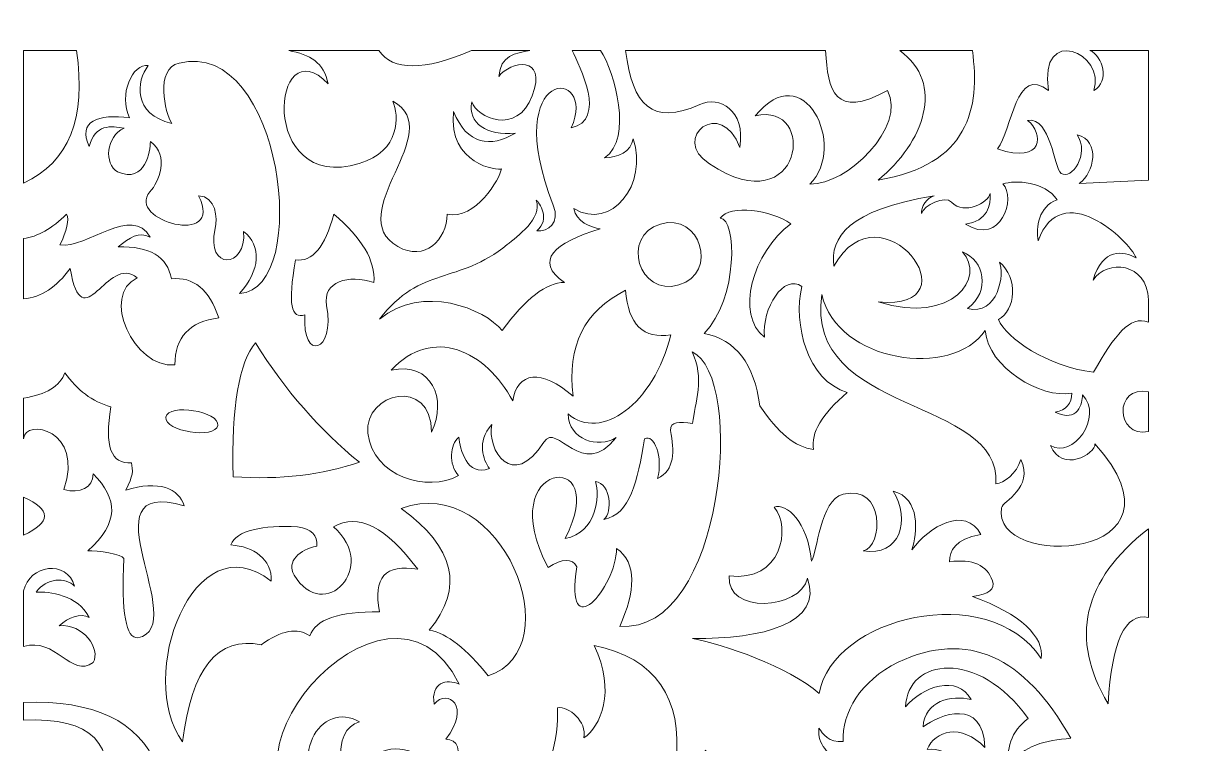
# Model space of a CAD drawing. Header units: centimetres. Extents: x -29.4 to 30.6, y -40.2 to 38.1.
# Drawn here: x 2.72 to 30.59, y 21.05 to 38.1 of the extents above; entities that cross this region are included whole.
import ezdxf

# ---------------------------------------------------------------- set-up
doc = ezdxf.new("R2010")
doc.units = ezdxf.units.CM
doc.header["$MEASUREMENT"] = 0
doc.layers.add('layer 1', color=7, linetype='Continuous')

msp = doc.modelspace()

# ---------------------------------------------------------------- linework, layer by layer
at = {"layer": 'layer 1', "color": 177, "lineweight": 20}
for points, knots in [([(8.99533, 37.45879), (9.49445, 37.36402), (9.83792, 37.18082), (9.92877, 36.67016), (9.92877, 36.67016), (8.60187, 38.08365), (8.24443, 34.06042), (10.66784, 34.78325), (10.66784, 34.78325), (11.64797, 35.07558), (11.61291, 35.9324), (11.46316, 36.2573), (11.46316, 36.2573), (12.78121, 35.54552), (10.2435, 33.59145), (11.57929, 32.81788), (11.57929, 32.81788), (12.21472, 32.44989), (12.73998, 32.97316), (12.75008, 33.58393), (12.75008, 33.58393), (13.41624, 33.42996), (14.00557, 34.42457), (14.03585, 34.66115), (14.03585, 34.66115), (13.97602, 34.60719), (12.75548, 34.75173), (12.90148, 36.01701), (12.90148, 36.01701), (13.21271, 35.22608), (13.77541, 35.14976), (14.36584, 35.50635), (14.36584, 35.50635), (13.68716, 35.41769), (13.22808, 35.7542), (13.33454, 36.2413), (13.33454, 36.2413), (13.45126, 35.87854), (14.39859, 35.42719), (14.76367, 36.391), (14.76367, 36.391), (15.13529, 37.37206), (14.23055, 37.2012), (13.97664, 36.84885), (13.97664, 36.84885), (14.00585, 37.34195), (14.37053, 37.40038), (14.70859, 37.45879), (14.70859, 37.45879), (13.82803, 37.45879), (13.53005, 37.45879), (13.32568, 37.45879), (13.32568, 37.45879), (12.20038, 36.97593), (11.46868, 36.97592), (11.13059, 37.45879), (11.13059, 37.45879), (10.46449, 37.45879), (9.8229, 37.45879), (8.99533, 37.45879)], [0, 0, 0, 0, 0.0625, 0.0625, 0.0625, 0.0625, 0.125, 0.125, 0.125, 0.125, 0.1875, 0.1875, 0.1875, 0.1875, 0.25, 0.25, 0.25, 0.25, 0.3125, 0.3125, 0.3125, 0.3125, 0.375, 0.375, 0.375, 0.375, 0.4375, 0.4375, 0.4375, 0.4375, 0.5, 0.5, 0.5, 0.5, 0.5625, 0.5625, 0.5625, 0.5625, 0.625, 0.625, 0.625, 0.625, 0.6875, 0.6875, 0.6875, 0.6875, 0.75, 0.75, 0.75, 0.75, 0.8125, 0.8125, 0.8125, 0.8125, 0.875, 0.875, 0.875, 0.875, 1, 1, 1, 1]), ([(27.96834, 37.46471), (28.28469, 37.32696), (28.45798, 36.73044), (28.06245, 36.51082), (28.06245, 36.51082), (28.37432, 37.39173), (26.74421, 38.09943), (26.99579, 36.51096), (26.99579, 36.51096), (26.20658, 37.13028), (26.13495, 35.59102), (25.7847, 35.12936), (25.7847, 35.12936), (26.8928, 34.75157), (26.88172, 35.50597), (26.49622, 35.80514), (26.49622, 35.80514), (27.04954, 35.89541), (27.1254, 34.66122), (27.29091, 34.55026), (27.29091, 34.55026), (27.53265, 34.38819), (27.97614, 34.99804), (27.67325, 35.46722), (27.67325, 35.46722), (28.22728, 35.31587), (28.07921, 34.55867), (27.7225, 34.31439), (27.7225, 34.31439), (27.7225, 34.31439), (29.35813, 34.39351), (29.35813, 34.39351), (29.35813, 34.39351), (29.35813, 34.39351), (29.35813, 34.39358), (29.35813, 34.39358), (29.35813, 34.39358), (29.35813, 34.39358), (29.35813, 37.45879), (29.35813, 37.45879), (29.35813, 37.45879), (28.81242, 37.45879), (28.10939, 37.46471), (27.96834, 37.46471)], [0, 0, 0, 0, 0.08333333, 0.08333333, 0.08333333, 0.08333333, 0.16666667, 0.16666667, 0.16666667, 0.16666667, 0.25, 0.25, 0.25, 0.25, 0.33333333, 0.33333333, 0.33333333, 0.33333333, 0.41666667, 0.41666667, 0.41666667, 0.41666667, 0.5, 0.5, 0.5, 0.5, 0.58333333, 0.58333333, 0.58333333, 0.58333333, 0.66666667, 0.66666667, 0.66666667, 0.66666667, 0.75, 0.75, 0.75, 0.75, 0.83333333, 0.83333333, 0.83333333, 0.83333333, 1, 1, 1, 1]), ([(6.40005, 37.1645), (5.82438, 37.0263), (6.06608, 35.97783), (6.22689, 35.73574), (6.22689, 35.73574), (5.30176, 35.9471), (5.38041, 36.73602), (5.67058, 37.10415), (5.67058, 37.10415), (5.29216, 37.15884), (4.95959, 36.41616), (5.22656, 35.86521), (5.22656, 35.86521), (4.48981, 35.96533), (3.98491, 35.78934), (4.27229, 35.18478), (4.27229, 35.18478), (4.40828, 35.72049), (4.78943, 35.67986), (5.09811, 35.62053), (5.09811, 35.62053), (4.65923, 35.42415), (4.62132, 34.77785), (4.94098, 34.58511), (4.94098, 34.58511), (5.61766, 34.30061), (5.71124, 35.09331), (5.7202, 35.30446), (5.7202, 35.30446), (6.18369, 34.96245), (5.92125, 34.34996), (5.7093, 34.11054), (5.7093, 34.11054), (5.12651, 33.45221), (7.48767, 32.77416), (6.86152, 34.01807), (6.86152, 34.01807), (7.2776, 34.00579), (7.31086, 33.4882), (7.25421, 33.24259), (7.25421, 33.24259), (7.02237, 32.23736), (8.00593, 32.2992), (7.92828, 33.17333), (7.92828, 33.17333), (8.36389, 32.85292), (8.31829, 32.2341), (7.83357, 31.70532), (7.83357, 31.70532), (9.55336, 31.7976), (8.84905, 37.7524), (6.40005, 37.1645)], [0, 0, 0, 0, 0.07142857, 0.07142857, 0.07142857, 0.07142857, 0.14285714, 0.14285714, 0.14285714, 0.14285714, 0.21428571, 0.21428571, 0.21428571, 0.21428571, 0.28571429, 0.28571429, 0.28571429, 0.28571429, 0.35714286, 0.35714286, 0.35714286, 0.35714286, 0.42857143, 0.42857143, 0.42857143, 0.42857143, 0.5, 0.5, 0.5, 0.5, 0.57142857, 0.57142857, 0.57142857, 0.57142857, 0.64285714, 0.64285714, 0.64285714, 0.64285714, 0.71428571, 0.71428571, 0.71428571, 0.71428571, 0.78571429, 0.78571429, 0.78571429, 0.78571429, 0.85714286, 0.85714286, 0.85714286, 0.85714286, 1, 1, 1, 1]), ([(2.71523, 37.45879), (2.71523, 36.32074), (2.71523, 35.274), (2.71523, 34.31846), (2.71523, 34.31846), (3.78839, 34.81346), (4.20667, 35.86021), (3.97006, 37.45879), (3.97006, 37.45879), (3.54057, 37.45879), (3.1223, 37.45879), (2.71523, 37.45879)], [0, 0, 0, 0, 0.25, 0.25, 0.25, 0.25, 0.5, 0.5, 0.5, 0.5, 1, 1, 1, 1]), ([(16.37419, 33.24092), (15.28169, 32.90303), (14.79412, 32.47628), (15.52834, 31.96819), (15.52834, 31.96819), (15.10194, 31.96819), (14.60993, 31.58775), (14.05233, 30.82687), (14.05233, 30.82687), (13.63854, 31.34747), (12.16449, 31.93859), (11.14573, 31.09718), (11.14573, 31.09718), (12.1387, 32.38298), (13.00115, 31.90443), (14.17314, 32.86379), (14.17314, 32.86379), (14.39837, 33.04816), (15.0082, 33.47943), (14.85755, 33.91526), (14.85755, 33.91526), (14.93324, 33.86958), (15.20527, 33.46312), (14.8697, 33.19344), (14.8697, 33.19344), (15.14222, 33.15339), (15.42409, 33.38375), (15.26334, 33.7942), (15.26334, 33.7942), (13.9665, 37.10534), (16.33176, 37.0869), (15.68726, 35.62652), (15.68726, 35.62652), (16.54156, 35.81156), (15.88904, 37.09269), (15.70623, 37.45879), (15.70623, 37.45879), (15.78858, 37.45879), (16.10269, 37.45879), (16.38367, 37.45879), (16.38367, 37.45879), (16.71768, 36.96791), (17.15573, 35.36964), (16.478, 34.91783), (16.478, 34.91783), (16.78581, 34.92284), (17.11032, 35.06429), (17.15573, 35.36964), (17.15573, 35.36964), (17.51412, 34.30181), (16.64232, 33.17419), (15.74785, 33.71772), (15.74785, 33.71772), (15.79301, 33.41631), (16.14968, 33.26346), (16.37419, 33.24092)], [0, 0, 0, 0, 0.06666667, 0.06666667, 0.06666667, 0.06666667, 0.13333333, 0.13333333, 0.13333333, 0.13333333, 0.2, 0.2, 0.2, 0.2, 0.26666667, 0.26666667, 0.26666667, 0.26666667, 0.33333333, 0.33333333, 0.33333333, 0.33333333, 0.4, 0.4, 0.4, 0.4, 0.46666667, 0.46666667, 0.46666667, 0.46666667, 0.53333333, 0.53333333, 0.53333333, 0.53333333, 0.6, 0.6, 0.6, 0.6, 0.66666667, 0.66666667, 0.66666667, 0.66666667, 0.73333333, 0.73333333, 0.73333333, 0.73333333, 0.8, 0.8, 0.8, 0.8, 0.86666667, 0.86666667, 0.86666667, 0.86666667, 1, 1, 1, 1]), ([(16.97407, 37.45879), (17.14471, 36.15432), (17.59989, 35.67394), (18.73039, 36.18206), (18.73039, 36.18206), (19.19052, 36.38888), (19.82481, 36.06571), (19.68008, 35.16316), (19.68008, 35.16316), (19.25273, 36.36093), (18.01839, 35.39481), (18.96466, 34.77275), (18.96466, 34.77275), (21.18725, 33.31166), (21.53059, 36.27978), (20.04668, 35.91026), (20.04668, 35.91026), (21.1921, 37.34191), (22.23682, 35.1986), (21.34213, 34.29746), (21.34213, 34.29746), (22.2239, 34.26743), (23.63878, 35.66498), (23.18027, 36.51096), (23.18027, 36.51096), (21.92363, 35.8317), (21.76657, 36.50093), (21.71244, 37.45879), (21.71244, 37.45879), (19.69901, 37.45879), (18.11956, 37.45879), (16.97407, 37.45879)], [0, 0, 0, 0, 0.11111111, 0.11111111, 0.11111111, 0.11111111, 0.22222222, 0.22222222, 0.22222222, 0.22222222, 0.33333333, 0.33333333, 0.33333333, 0.33333333, 0.44444444, 0.44444444, 0.44444444, 0.44444444, 0.55555556, 0.55555556, 0.55555556, 0.55555556, 0.66666667, 0.66666667, 0.66666667, 0.66666667, 0.77777778, 0.77777778, 0.77777778, 0.77777778, 1, 1, 1, 1]), ([(22.95468, 34.39281), (24.04158, 35.27145), (24.55575, 36.68532), (23.46929, 37.45879), (23.46929, 37.45879), (24.30704, 37.45879), (24.63472, 37.45879), (25.18986, 37.45879), (25.18986, 37.45879), (25.37765, 36.09452), (25.10777, 34.74823), (22.95468, 34.39281)], [0, 0, 0, 0, 0.25, 0.25, 0.25, 0.25, 0.5, 0.5, 0.5, 0.5, 1, 1, 1, 1]), ([(29.35813, 31.55678), (29.33485, 32.44387), (28.36949, 32.52256), (28.04797, 32.02082), (28.04797, 32.02082), (28.27084, 32.79491), (28.77638, 32.71312), (29.06688, 32.54635), (29.06688, 32.54635), (28.90875, 32.97677), (27.29233, 34.46084), (26.74558, 32.95556), (26.74558, 32.95556), (26.68654, 33.27099), (26.76213, 33.76717), (27.19558, 33.92352), (27.19558, 33.92352), (26.91075, 34.36823), (26.2024, 34.39023), (25.9114, 34.30309), (25.9114, 34.30309), (26.22984, 33.97386), (25.87447, 32.8157), (25.02768, 33.34985), (25.02768, 33.34985), (25.54033, 33.4171), (25.63894, 33.80262), (25.60905, 34.07126), (25.60905, 34.07126), (25.57433, 33.86429), (24.99553, 33.54488), (24.69834, 33.8689), (24.69834, 33.8689), (24.5419, 34.03946), (24.02863, 33.79613), (23.98366, 33.59961), (23.98366, 33.59961), (23.96363, 33.74472), (24.10959, 33.98302), (24.28235, 34.01805), (24.28235, 34.01805), (22.24321, 33.68704), (21.81618, 33.02886), (21.90953, 32.35373), (21.90953, 32.35373), (23.01887, 34.36008), (25.33247, 31.29429), (22.95947, 31.50409), (22.95947, 31.50409), (24.7504, 30.96134), (25.50535, 32.09858), (24.95465, 32.68903), (24.95465, 32.68903), (25.47195, 32.49254), (25.63063, 31.75714), (25.07351, 31.34878), (25.07351, 31.34878), (25.79786, 31.16415), (25.96386, 32.1908), (25.82949, 32.44971), (25.82949, 32.44971), (26.27979, 32.07657), (26.22055, 31.30719), (25.80561, 31.08623), (25.80561, 31.08623), (25.99148, 30.64996), (26.95741, 29.97555), (28.05466, 29.84323), (28.05466, 29.84323), (28.57165, 30.72425), (28.91082, 31.18979), (29.35813, 31.0296), (29.35813, 31.0296), (29.35813, 31.27989), (29.35813, 31.46667), (29.35813, 31.55678)], [0, 0, 0, 0, 0.05, 0.05, 0.05, 0.05, 0.1, 0.1, 0.1, 0.1, 0.15, 0.15, 0.15, 0.15, 0.2, 0.2, 0.2, 0.2, 0.25, 0.25, 0.25, 0.25, 0.3, 0.3, 0.3, 0.3, 0.35, 0.35, 0.35, 0.35, 0.4, 0.4, 0.4, 0.4, 0.45, 0.45, 0.45, 0.45, 0.5, 0.5, 0.5, 0.5, 0.55, 0.55, 0.55, 0.55, 0.6, 0.6, 0.6, 0.6, 0.65, 0.65, 0.65, 0.65, 0.7, 0.7, 0.7, 0.7, 0.75, 0.75, 0.75, 0.75, 0.8, 0.8, 0.8, 0.8, 0.85, 0.85, 0.85, 0.85, 0.9, 0.9, 0.9, 0.9, 1, 1, 1, 1]), ([(3.57645, 32.85422), (3.7455, 33.20212), (3.79848, 33.44491), (3.73541, 33.58257), (3.73541, 33.58257), (3.38919, 33.24467), (3.04913, 33.05195), (2.71523, 33.00439), (2.71523, 33.00439), (2.71523, 32.61895), (2.71523, 32.14339), (2.71524, 31.57774), (2.71524, 31.57774), (3.13239, 31.61778), (3.5002, 31.85807), (3.81867, 32.29858), (3.81867, 32.29858), (4.11735, 30.5757), (4.69863, 32.6741), (5.40822, 32.07331), (5.40822, 32.07331), (4.53262, 31.68728), (5.32009, 29.91589), (6.30139, 30.01593), (6.30139, 30.01593), (6.29887, 30.66668), (6.64453, 31.03712), (7.33838, 31.12722), (7.33838, 31.12722), (7.11635, 31.8005), (6.74293, 32.10835), (6.21813, 32.05079), (6.21813, 32.05079), (6.12478, 32.5789), (5.70342, 32.83169), (4.95406, 32.80917), (4.95406, 32.80917), (5.23412, 33.03694), (5.44306, 33.18093), (5.71303, 33.03827), (5.71303, 33.03827), (5.29104, 33.8202), (4.21221, 32.75962), (3.57645, 32.85422)], [0, 0, 0, 0, 0.08333333, 0.08333333, 0.08333333, 0.08333333, 0.16666667, 0.16666667, 0.16666667, 0.16666667, 0.25, 0.25, 0.25, 0.25, 0.33333333, 0.33333333, 0.33333333, 0.33333333, 0.41666667, 0.41666667, 0.41666667, 0.41666667, 0.5, 0.5, 0.5, 0.5, 0.58333333, 0.58333333, 0.58333333, 0.58333333, 0.66666667, 0.66666667, 0.66666667, 0.66666667, 0.75, 0.75, 0.75, 0.75, 0.83333333, 0.83333333, 0.83333333, 0.83333333, 1, 1, 1, 1]), ([(18.83611, 30.75929), (19.58799, 30.60911), (20.02701, 30.03846), (20.15317, 29.0473), (20.15317, 29.0473), (20.57704, 28.41157), (21.00092, 28.06617), (21.4248, 28.0111), (21.4248, 28.0111), (21.35921, 28.40156), (21.62666, 28.85208), (22.22715, 29.36267), (22.22715, 29.36267), (21.26837, 29.64299), (20.94011, 30.98956), (21.15205, 31.87058), (21.15205, 31.87058), (20.72338, 32.17593), (20.19966, 31.36649), (20.26431, 30.67068), (20.26431, 30.67068), (19.57249, 31.19629), (19.98092, 32.68152), (20.88999, 33.35731), (20.88999, 33.35731), (20.42816, 33.68644), (19.45162, 33.82157), (19.21458, 33.49246), (19.21458, 33.49246), (19.61899, 33.47953), (19.64309, 31.57994), (18.83611, 30.75929)], [0, 0, 0, 0, 0.11111111, 0.11111111, 0.11111111, 0.11111111, 0.22222222, 0.22222222, 0.22222222, 0.22222222, 0.33333333, 0.33333333, 0.33333333, 0.33333333, 0.44444444, 0.44444444, 0.44444444, 0.44444444, 0.55555556, 0.55555556, 0.55555556, 0.55555556, 0.66666667, 0.66666667, 0.66666667, 0.66666667, 0.77777778, 0.77777778, 0.77777778, 0.77777778, 1, 1, 1, 1]), ([(9.15297, 32.50375), (9.55666, 32.44368), (9.85943, 32.80409), (10.06128, 33.585), (10.06128, 33.585), (10.73242, 33.02435), (11.05033, 32.48372), (11.01501, 31.96312), (11.01501, 31.96312), (10.41956, 32.16335), (9.78803, 31.99317), (9.89476, 31.42249), (9.89476, 31.42249), (10.10636, 30.29099), (9.29479, 30.08926), (9.38005, 31.19723), (9.38005, 31.19723), (9.05205, 31.10011), (8.97635, 31.42586), (9.15297, 32.50375)], [0, 0, 0, 0, 0.16666667, 0.16666667, 0.16666667, 0.16666667, 0.33333333, 0.33333333, 0.33333333, 0.33333333, 0.5, 0.5, 0.5, 0.5, 0.66666667, 0.66666667, 0.66666667, 0.66666667, 1, 1, 1, 1]), ([(17.79912, 33.34979), (16.85005, 33.06539), (17.29098, 31.6243), (18.23814, 31.90812), (18.23814, 31.90812), (19.1872, 32.19253), (18.74627, 33.63362), (17.79912, 33.34979)], [0, 0, 0, 0, 0.33333333, 0.33333333, 0.33333333, 0.33333333, 1, 1, 1, 1]), ([(16.75562, 28.29463), (16.32701, 28.02315), (15.63224, 28.24023), (15.6116, 28.85208), (15.6116, 28.85208), (16.39353, 28.19443), (17.63726, 29.07821), (18.04891, 30.72926), (18.04891, 30.72926), (17.39794, 30.61913), (17.03967, 30.96953), (16.97407, 31.78047), (16.97407, 31.78047), (15.99511, 31.29491), (15.58132, 30.45894), (15.73271, 29.27257), (15.73271, 29.27257), (14.98548, 29.93083), (14.40325, 29.84823), (14.30211, 29.15994), (14.30211, 29.15994), (13.67791, 30.34381), (12.39552, 30.95452), (11.42579, 29.88828), (11.42579, 29.88828), (12.38361, 30.09602), (12.7542, 29.20999), (12.37952, 28.42408), (12.37952, 28.42408), (12.38148, 29.73846), (10.76744, 29.36355), (10.87402, 28.39405), (10.87402, 28.39405), (10.98696, 27.36664), (12.28446, 26.98523), (13.01945, 27.39293), (13.01945, 27.39293), (12.77292, 27.66384), (12.82158, 28.12135), (13.02221, 28.30394), (13.02221, 28.30394), (13.06586, 28.02398), (13.19783, 27.35206), (13.75031, 27.56121), (13.75031, 27.56121), (13.60339, 27.76907), (13.43767, 28.18237), (13.80391, 28.59901), (13.80391, 28.59901), (13.68872, 28.00527), (14.29562, 27.01841), (15.04017, 28.187), (15.04017, 28.187), (15.35692, 28.68414), (15.93524, 27.24906), (16.75562, 28.29463)], [0, 0, 0, 0, 0.06666667, 0.06666667, 0.06666667, 0.06666667, 0.13333333, 0.13333333, 0.13333333, 0.13333333, 0.2, 0.2, 0.2, 0.2, 0.26666667, 0.26666667, 0.26666667, 0.26666667, 0.33333333, 0.33333333, 0.33333333, 0.33333333, 0.4, 0.4, 0.4, 0.4, 0.46666667, 0.46666667, 0.46666667, 0.46666667, 0.53333333, 0.53333333, 0.53333333, 0.53333333, 0.6, 0.6, 0.6, 0.6, 0.66666667, 0.66666667, 0.66666667, 0.66666667, 0.73333333, 0.73333333, 0.73333333, 0.73333333, 0.8, 0.8, 0.8, 0.8, 0.86666667, 0.86666667, 0.86666667, 0.86666667, 1, 1, 1, 1]), ([(21.62439, 31.68286), (21.9839, 30.06776), (24.7105, 29.67642), (25.49603, 30.82687), (25.49603, 30.82687), (25.56001, 29.95221), (26.81639, 29.20893), (27.54312, 29.344), (27.54312, 29.344), (27.54566, 29.10636), (27.40695, 28.92771), (27.15278, 28.89726), (27.15278, 28.89726), (27.68454, 28.62986), (27.80146, 29.1071), (27.79803, 29.30432), (27.79803, 29.30432), (28.30201, 28.77985), (27.56274, 27.77715), (27.03825, 28.10369), (27.03825, 28.10369), (27.31182, 27.44749), (28.10928, 27.90159), (28.09252, 28.14642), (28.09252, 28.14642), (30.59168, 25.34688), (25.61011, 25.14982), (25.87926, 26.63134), (25.87926, 26.63134), (25.90769, 26.78785), (26.65596, 27.09386), (26.33517, 27.77597), (26.33517, 27.77597), (26.24362, 27.43635), (25.93828, 27.21768), (25.74278, 27.19713), (25.74278, 27.19713), (25.90739, 29.25603), (21.19367, 28.82181), (21.62439, 31.68286)], [0, 0, 0, 0, 0.09090909, 0.09090909, 0.09090909, 0.09090909, 0.18181818, 0.18181818, 0.18181818, 0.18181818, 0.27272727, 0.27272727, 0.27272727, 0.27272727, 0.36363636, 0.36363636, 0.36363636, 0.36363636, 0.45454545, 0.45454545, 0.45454545, 0.45454545, 0.54545455, 0.54545455, 0.54545455, 0.54545455, 0.63636364, 0.63636364, 0.63636364, 0.63636364, 0.72727273, 0.72727273, 0.72727273, 0.72727273, 0.81818182, 0.81818182, 0.81818182, 0.81818182, 1, 1, 1, 1]), ([(29.35813, 31.02959), (29.35813, 31.02959), (29.35813, 31.0296), (29.35813, 31.0296), (29.35813, 31.0296), (29.35813, 31.0296), (29.35813, 31.55678), (29.35813, 31.55678)], [0, 0, 0, 0, 0.33333333, 0.33333333, 0.33333333, 0.33333333, 1, 1, 1, 1]), ([(8.20885, 30.53403), (8.91279, 29.41273), (9.73279, 28.47163), (10.66886, 27.71075), (10.66886, 27.71075), (9.7984, 27.4054), (8.80178, 27.29027), (7.679, 27.36535), (7.679, 27.36535), (7.64368, 29.03229), (7.82029, 30.08851), (8.20885, 30.53403)], [0, 0, 0, 0, 0.25, 0.25, 0.25, 0.25, 0.5, 0.5, 0.5, 0.5, 1, 1, 1, 1]), ([(15.54495, 25.90226), (16.29492, 26.04204), (16.36411, 26.90362), (16.26327, 27.25561), (16.26327, 27.25561), (16.62471, 27.20027), (16.67373, 26.53042), (16.46057, 26.35172), (16.46057, 26.35172), (17.09008, 26.47401), (17.25012, 27.25439), (17.42648, 28.26118), (17.42648, 28.26118), (17.64851, 28.39633), (17.8704, 27.82416), (17.731, 27.3203), (17.731, 27.3203), (18.14486, 27.52053), (18.13213, 27.97898), (18.03626, 28.45954), (18.03626, 28.45954), (18.03626, 28.6848), (18.24066, 28.66186), (18.56362, 28.62682), (18.56362, 28.62682), (18.60903, 29.10237), (18.86161, 29.71096), (18.54848, 30.32379), (18.54848, 30.32379), (19.82455, 29.76853), (19.31027, 23.64033), (16.83782, 23.82124), (16.83782, 23.82124), (17.20442, 24.6472), (17.25435, 25.32732), (16.76213, 25.66838), (16.76213, 25.66838), (16.75518, 24.73365), (15.51315, 23.31855), (15.82354, 25.23288), (15.82354, 25.23288), (15.70747, 25.43812), (15.4804, 25.43311), (15.1423, 25.21786), (15.1423, 25.21786), (13.77806, 27.73874), (16.68699, 28.10636), (15.54495, 25.90226)], [0, 0, 0, 0, 0.07692308, 0.07692308, 0.07692308, 0.07692308, 0.15384615, 0.15384615, 0.15384615, 0.15384615, 0.23076923, 0.23076923, 0.23076923, 0.23076923, 0.30769231, 0.30769231, 0.30769231, 0.30769231, 0.38461538, 0.38461538, 0.38461538, 0.38461538, 0.46153846, 0.46153846, 0.46153846, 0.46153846, 0.53846154, 0.53846154, 0.53846154, 0.53846154, 0.61538462, 0.61538462, 0.61538462, 0.61538462, 0.69230769, 0.69230769, 0.69230769, 0.69230769, 0.76923077, 0.76923077, 0.76923077, 0.76923077, 0.84615385, 0.84615385, 0.84615385, 0.84615385, 1, 1, 1, 1]), ([(2.71525, 28.26498), (2.71525, 28.52288), (2.71523, 28.84403), (2.71523, 29.22843), (2.71523, 29.22843), (3.25217, 29.30853), (3.57919, 29.50878), (3.69629, 29.82919), (3.69629, 29.82919), (3.9789, 29.41867), (4.34226, 29.14833), (4.78637, 29.01816), (4.78637, 29.01816), (4.62488, 28.097), (4.78637, 27.65644), (5.27086, 27.69649), (5.27086, 27.69649), (5.3099, 27.5134), (5.31405, 27.38562), (5.13454, 27.04691), (5.13454, 27.04691), (5.91173, 27.29723), (6.40586, 27.07952), (6.51995, 26.67712), (6.51995, 26.67712), (4.07976, 27.38368), (6.71477, 23.80065), (5.42226, 23.55125), (5.42226, 23.55125), (5.14077, 23.5259), (5.03012, 24.15152), (5.09031, 25.4281), (5.09031, 25.4281), (5.06334, 25.5268), (4.45884, 25.6342), (4.2372, 25.60957), (4.2372, 25.60957), (4.98938, 26.28035), (4.95282, 26.8416), (4.36366, 27.43293), (4.36366, 27.43293), (4.35655, 27.10888), (4.05751, 26.958), (3.66842, 27.06068), (3.66842, 27.06068), (4.16289, 28.48163), (2.75107, 28.75777), (2.71525, 28.26498)], [0, 0, 0, 0, 0.07692308, 0.07692308, 0.07692308, 0.07692308, 0.15384615, 0.15384615, 0.15384615, 0.15384615, 0.23076923, 0.23076923, 0.23076923, 0.23076923, 0.30769231, 0.30769231, 0.30769231, 0.30769231, 0.38461538, 0.38461538, 0.38461538, 0.38461538, 0.46153846, 0.46153846, 0.46153846, 0.46153846, 0.53846154, 0.53846154, 0.53846154, 0.53846154, 0.61538462, 0.61538462, 0.61538462, 0.61538462, 0.69230769, 0.69230769, 0.69230769, 0.69230769, 0.76923077, 0.76923077, 0.76923077, 0.76923077, 0.84615385, 0.84615385, 0.84615385, 0.84615385, 1, 1, 1, 1]), ([(29.35813, 29.37769), (28.53226, 29.54421), (28.58301, 28.27275), (29.35813, 28.4391), (29.35813, 28.4391), (29.35813, 28.83706), (29.35813, 29.14992), (29.35813, 29.37769)], [0, 0, 0, 0, 0.33333333, 0.33333333, 0.33333333, 0.33333333, 1, 1, 1, 1]), ([(29.35813, 28.43908), (29.35813, 28.43908), (29.35813, 28.4391), (29.35813, 28.4391), (29.35813, 28.4391), (29.35813, 28.4391), (29.35813, 29.37769), (29.35813, 29.37769), (29.35813, 29.37769), (29.35813, 29.37769), (29.35813, 29.37769), (29.35813, 29.37769)], [0, 0, 0, 0, 0.25, 0.25, 0.25, 0.25, 0.5, 0.5, 0.5, 0.5, 1, 1, 1, 1]), ([(6.08945, 28.77699), (6.03538, 28.44275), (7.26157, 28.24729), (7.31567, 28.58177), (7.31567, 28.58177), (7.36975, 28.91599), (6.14357, 29.11146), (6.08945, 28.77699)], [0, 0, 0, 0, 0.33333333, 0.33333333, 0.33333333, 0.33333333, 1, 1, 1, 1]), ([(12.32616, 23.73148), (13.15381, 24.73274), (12.93175, 25.69396), (11.65999, 26.61512), (11.65999, 26.61512), (14.04918, 27.49434), (15.70703, 23.28399), (13.71905, 22.65011), (13.71905, 22.65011), (13.21438, 23.29092), (12.75008, 23.65137), (12.32616, 23.73148)], [0, 0, 0, 0, 0.25, 0.25, 0.25, 0.25, 0.5, 0.5, 0.5, 0.5, 1, 1, 1, 1]), ([(23.31058, 27.02532), (23.73956, 26.34007), (23.47323, 25.46551), (22.60639, 25.60831), (22.60639, 25.60831), (23.07346, 25.70335), (23.12459, 27.20121), (22.12542, 26.95213), (22.12542, 26.95213), (21.58315, 26.81696), (21.5113, 25.55571), (21.37939, 25.36803), (21.37939, 25.36803), (21.28905, 26.3017), (20.7833, 26.74595), (20.49736, 26.6483), (20.49736, 26.6483), (20.90678, 26.14325), (20.66308, 24.8689), (19.43249, 25.01522), (19.43249, 25.01522), (19.34509, 24.10417), (21.11641, 24.21385), (21.28494, 24.95936), (21.28494, 24.95936), (21.6596, 23.88526), (20.22622, 23.51949), (18.56336, 23.53591), (18.56336, 23.53591), (19.31019, 23.39074), (20.81688, 22.8775), (21.56372, 22.23175), (21.56372, 22.23175), (21.86203, 24.03671), (25.54671, 24.94605), (26.82142, 23.06279), (26.82142, 23.06279), (26.90215, 23.55837), (26.32465, 24.1316), (25.1943, 24.52706), (25.1943, 24.52706), (25.58286, 24.58212), (25.73929, 24.70727), (25.66359, 24.9025), (25.66359, 24.9025), (25.53744, 25.27292), (25.19935, 25.4231), (24.64931, 25.35302), (24.64931, 25.35302), (24.66209, 25.6116), (24.75537, 25.88864), (25.3911, 25.99876), (25.3911, 25.99876), (25.02455, 26.68841), (24.15998, 26.19287), (23.75813, 25.63084), (23.75813, 25.63084), (23.88193, 26.04141), (23.97055, 26.85371), (23.31058, 27.02532)], [0, 0, 0, 0, 0.0625, 0.0625, 0.0625, 0.0625, 0.125, 0.125, 0.125, 0.125, 0.1875, 0.1875, 0.1875, 0.1875, 0.25, 0.25, 0.25, 0.25, 0.3125, 0.3125, 0.3125, 0.3125, 0.375, 0.375, 0.375, 0.375, 0.4375, 0.4375, 0.4375, 0.4375, 0.5, 0.5, 0.5, 0.5, 0.5625, 0.5625, 0.5625, 0.5625, 0.625, 0.625, 0.625, 0.625, 0.6875, 0.6875, 0.6875, 0.6875, 0.75, 0.75, 0.75, 0.75, 0.8125, 0.8125, 0.8125, 0.8125, 0.875, 0.875, 0.875, 0.875, 1, 1, 1, 1]), ([(2.71523, 26.88547), (3.37732, 26.58509), (3.37733, 26.28471), (2.71523, 25.98433), (2.71523, 25.98433), (2.71523, 26.28471), (2.71523, 26.58508), (2.71523, 26.88547)], [0, 0, 0, 0, 0.33333333, 0.33333333, 0.33333333, 0.33333333, 1, 1, 1, 1]), ([(6.48207, 21.08813), (5.35768, 22.6332), (6.74723, 26.33853), (8.57975, 24.89498), (8.57975, 24.89498), (8.61002, 25.41559), (8.16204, 25.71097), (7.62715, 25.75101), (7.62715, 25.75101), (7.74068, 26.09391), (8.39808, 26.22653), (9.208, 26.17898), (9.208, 26.17898), (9.53094, 26.13143), (9.68234, 25.97875), (9.66215, 25.72094), (9.66215, 25.72094), (9.25593, 25.64336), (8.93569, 25.35444), (9.12474, 25.03765), (9.12474, 25.03765), (9.82893, 23.8576), (11.15375, 25.23881), (10.05575, 26.17898), (10.05575, 26.17898), (10.64111, 26.51437), (11.30721, 26.17898), (12.05404, 25.17281), (12.05404, 25.17281), (11.28702, 25.30796), (10.98425, 24.97258), (11.14573, 24.16664), (11.14573, 24.16664), (10.1819, 24.17665), (9.63187, 23.98643), (9.49563, 23.59598), (9.49563, 23.59598), (9.20147, 23.80001), (8.81796, 23.72993), (8.3451, 23.38573), (8.3451, 23.38573), (7.31096, 23.59095), (6.68995, 22.82508), (6.48207, 21.08813)], [0, 0, 0, 0, 0.08333333, 0.08333333, 0.08333333, 0.08333333, 0.16666667, 0.16666667, 0.16666667, 0.16666667, 0.25, 0.25, 0.25, 0.25, 0.33333333, 0.33333333, 0.33333333, 0.33333333, 0.41666667, 0.41666667, 0.41666667, 0.41666667, 0.5, 0.5, 0.5, 0.5, 0.58333333, 0.58333333, 0.58333333, 0.58333333, 0.66666667, 0.66666667, 0.66666667, 0.66666667, 0.75, 0.75, 0.75, 0.75, 0.83333333, 0.83333333, 0.83333333, 0.83333333, 1, 1, 1, 1]), ([(12.32616, 19.19574), (13.33383, 19.23219), (13.79709, 19.63034), (13.74933, 20.33719), (13.74933, 20.33719), (13.4869, 20.45734), (13.22447, 20.49738), (12.96204, 20.45734), (12.96204, 20.45734), (13.08316, 20.90791), (13.00241, 21.1382), (12.7198, 21.14821), (12.7198, 21.14821), (13.32651, 21.9333), (12.76055, 22.35656), (12.44127, 21.98171), (12.44127, 21.98171), (12.35079, 22.48854), (12.74542, 22.58767), (13.03109, 22.44979), (13.03109, 22.44979), (11.34988, 25.9267), (6.40296, 19.99421), (10.0286, 19.35649), (10.0286, 19.35649), (8.7991, 20.74572), (9.7938, 22.08351), (10.67555, 21.55902), (10.67555, 21.55902), (9.98595, 21.39793), (10.1401, 19.98188), (10.7479, 19.71085), (10.7479, 19.71085), (10.48019, 21.79544), (13.40894, 20.8907), (12.32616, 19.19574)], [0, 0, 0, 0, 0.1, 0.1, 0.1, 0.1, 0.2, 0.2, 0.2, 0.2, 0.3, 0.3, 0.3, 0.3, 0.4, 0.4, 0.4, 0.4, 0.5, 0.5, 0.5, 0.5, 0.6, 0.6, 0.6, 0.6, 0.7, 0.7, 0.7, 0.7, 0.8, 0.8, 0.8, 0.8, 1, 1, 1, 1]), ([(29.35813, 26.13451), (27.79937, 24.91297), (27.48165, 23.53122), (28.40497, 21.98927), (28.40497, 21.98927), (28.49099, 23.47115), (28.80871, 24.15201), (29.35813, 24.03185), (29.35813, 24.03185), (29.35813, 24.03185), (29.35813, 24.03187), (29.35813, 24.03187), (29.35813, 24.03187), (29.35813, 24.03187), (29.35813, 24.08319), (29.35813, 24.08319), (29.35813, 24.08319), (29.35813, 24.08319), (29.35813, 24.13394), (29.35813, 24.13394), (29.35813, 24.13394), (29.35813, 24.13394), (29.35813, 24.1841), (29.35813, 24.1841), (29.35813, 24.1841), (29.35813, 24.1841), (29.35813, 24.23367), (29.35813, 24.23367), (29.35813, 24.23367), (29.35813, 24.23367), (29.35813, 24.28266), (29.35813, 24.28266), (29.35813, 24.28266), (29.35813, 24.28266), (29.35813, 24.33106), (29.35813, 24.33106), (29.35813, 24.33106), (29.35813, 24.33106), (29.35813, 24.37888), (29.35813, 24.37888), (29.35813, 24.37888), (29.35813, 24.37888), (29.35813, 24.4261), (29.35813, 24.4261), (29.35813, 24.4261), (29.35813, 24.4261), (29.35813, 24.47275), (29.35813, 24.47275), (29.35813, 24.47275), (29.35813, 24.47275), (29.35813, 24.5188), (29.35813, 24.5188), (29.35813, 24.5188), (29.35813, 24.5188), (29.35813, 24.56427), (29.35813, 24.56427), (29.35813, 24.56427), (29.35813, 24.56427), (29.35813, 24.60915), (29.35813, 24.60915), (29.35813, 24.60915), (29.35813, 24.60915), (29.35813, 24.65344), (29.35813, 24.65344), (29.35813, 24.65344), (29.35813, 24.65344), (29.35813, 24.69715), (29.35813, 24.69715), (29.35813, 24.69715), (29.35813, 24.69715), (29.35813, 24.74027), (29.35813, 24.74027), (29.35813, 24.74027), (29.35813, 24.74027), (29.35813, 24.7828), (29.35813, 24.7828), (29.35813, 24.7828), (29.35813, 24.7828), (29.35813, 25.06412), (29.35813, 25.06412), (29.35813, 25.06412), (29.35813, 25.06412), (29.35813, 25.10196), (29.35813, 25.10196), (29.35813, 25.10196), (29.35813, 25.10196), (29.35813, 25.13921), (29.35813, 25.13921), (29.35813, 25.13921), (29.35813, 25.13921), (29.35813, 25.17588), (29.35813, 25.17588), (29.35813, 25.17588), (29.35813, 25.17588), (29.35813, 25.21196), (29.35813, 25.21196), (29.35813, 25.21196), (29.35813, 25.21196), (29.35813, 25.24746), (29.35813, 25.24746), (29.35813, 25.24746), (29.35813, 25.24746), (29.35813, 25.28236), (29.35813, 25.28236), (29.35813, 25.28236), (29.35813, 25.28236), (29.35813, 25.31668), (29.35813, 25.31668), (29.35813, 25.31668), (29.35813, 25.31668), (29.35813, 25.35042), (29.35813, 25.35042), (29.35813, 25.35042), (29.35813, 25.35042), (29.35813, 25.38357), (29.35813, 25.38357), (29.35813, 25.38357), (29.35813, 25.38357), (29.35813, 25.41613), (29.35813, 25.41613), (29.35813, 25.41613), (29.35813, 25.41613), (29.35813, 25.4481), (29.35813, 25.4481), (29.35813, 25.4481), (29.35813, 25.4481), (29.35813, 25.47949), (29.35813, 25.47949), (29.35813, 25.47949), (29.35813, 25.47949), (29.35813, 25.51029), (29.35813, 25.51029), (29.35813, 25.51029), (29.35813, 25.51029), (29.35813, 25.5405), (29.35813, 25.5405), (29.35813, 25.5405), (29.35813, 25.5405), (29.35813, 25.57013), (29.35813, 25.57013), (29.35813, 25.57013), (29.35813, 25.57013), (29.35813, 25.59917), (29.35813, 25.59917), (29.35813, 25.59917), (29.35813, 25.59917), (29.35813, 25.62762), (29.35813, 25.62762), (29.35813, 25.62762), (29.35813, 25.62762), (29.35813, 25.65549), (29.35813, 25.65549), (29.35813, 25.65549), (29.35813, 25.65549), (29.35813, 25.68277), (29.35813, 25.68277), (29.35813, 25.68277), (29.35813, 25.68277), (29.35813, 25.70947), (29.35813, 25.70947), (29.35813, 25.70947), (29.35813, 25.70947), (29.35813, 25.73557), (29.35813, 25.73557), (29.35813, 25.73557), (29.35813, 25.73557), (29.35813, 25.76109), (29.35813, 25.76109), (29.35813, 25.76109), (29.35813, 25.76109), (29.35813, 25.78603), (29.35813, 25.78603), (29.35813, 25.78603), (29.35813, 25.78603), (29.35813, 25.81037), (29.35813, 25.81037), (29.35813, 25.81037), (29.35813, 25.81037), (29.35813, 25.83414), (29.35813, 25.83414), (29.35813, 25.83414), (29.35813, 25.83414), (29.35813, 25.85731), (29.35813, 25.85731), (29.35813, 25.85731), (29.35813, 25.85731), (29.35813, 25.8799), (29.35813, 25.8799), (29.35813, 25.8799), (29.35813, 25.8799), (29.35813, 25.9019), (29.35813, 25.9019), (29.35813, 25.9019), (29.35813, 25.9019), (29.35813, 25.92331), (29.35813, 25.92331), (29.35813, 25.92331), (29.35813, 25.92331), (29.35813, 26.0031), (29.35813, 26.0031), (29.35813, 26.0031), (29.35813, 26.0031), (29.35813, 26.02158), (29.35813, 26.02158), (29.35813, 26.02158), (29.35813, 26.02158), (29.35813, 26.03947), (29.35813, 26.03947), (29.35813, 26.03947), (29.35813, 26.03947), (29.35813, 26.05678), (29.35813, 26.05678), (29.35813, 26.05678), (29.35813, 26.05678), (29.35813, 26.0735), (29.35813, 26.0735), (29.35813, 26.0735), (29.35813, 26.0735), (29.35813, 26.08964), (29.35813, 26.08964), (29.35813, 26.08964), (29.35813, 26.08964), (29.35813, 26.10518), (29.35813, 26.10518), (29.35813, 26.10518), (29.35813, 26.10518), (29.35813, 26.12014), (29.35813, 26.12014), (29.35813, 26.12014), (29.35813, 26.12014), (29.35813, 26.13451), (29.35813, 26.13451)], [0, 0, 0, 0, 0.01694915, 0.01694915, 0.01694915, 0.01694915, 0.03389831, 0.03389831, 0.03389831, 0.03389831, 0.05084746, 0.05084746, 0.05084746, 0.05084746, 0.06779661, 0.06779661, 0.06779661, 0.06779661, 0.08474576, 0.08474576, 0.08474576, 0.08474576, 0.10169492, 0.10169492, 0.10169492, 0.10169492, 0.11864407, 0.11864407, 0.11864407, 0.11864407, 0.13559322, 0.13559322, 0.13559322, 0.13559322, 0.15254237, 0.15254237, 0.15254237, 0.15254237, 0.16949153, 0.16949153, 0.16949153, 0.16949153, 0.18644068, 0.18644068, 0.18644068, 0.18644068, 0.20338983, 0.20338983, 0.20338983, 0.20338983, 0.22033898, 0.22033898, 0.22033898, 0.22033898, 0.23728814, 0.23728814, 0.23728814, 0.23728814, 0.25423729, 0.25423729, 0.25423729, 0.25423729, 0.27118644, 0.27118644, 0.27118644, 0.27118644, 0.28813559, 0.28813559, 0.28813559, 0.28813559, 0.30508475, 0.30508475, 0.30508475, 0.30508475, 0.3220339, 0.3220339, 0.3220339, 0.3220339, 0.33898305, 0.33898305, 0.33898305, 0.33898305, 0.3559322, 0.3559322, 0.3559322, 0.3559322, 0.37288136, 0.37288136, 0.37288136, 0.37288136, 0.38983051, 0.38983051, 0.38983051, 0.38983051, 0.40677966, 0.40677966, 0.40677966, 0.40677966, 0.42372881, 0.42372881, 0.42372881, 0.42372881, 0.44067797, 0.44067797, 0.44067797, 0.44067797, 0.45762712, 0.45762712, 0.45762712, 0.45762712, 0.47457627, 0.47457627, 0.47457627, 0.47457627, 0.49152542, 0.49152542, 0.49152542, 0.49152542, 0.50847458, 0.50847458, 0.50847458, 0.50847458, 0.52542373, 0.52542373, 0.52542373, 0.52542373, 0.54237288, 0.54237288, 0.54237288, 0.54237288, 0.55932203, 0.55932203, 0.55932203, 0.55932203, 0.57627119, 0.57627119, 0.57627119, 0.57627119, 0.59322034, 0.59322034, 0.59322034, 0.59322034, 0.61016949, 0.61016949, 0.61016949, 0.61016949, 0.62711864, 0.62711864, 0.62711864, 0.62711864, 0.6440678, 0.6440678, 0.6440678, 0.6440678, 0.66101695, 0.66101695, 0.66101695, 0.66101695, 0.6779661, 0.6779661, 0.6779661, 0.6779661, 0.69491525, 0.69491525, 0.69491525, 0.69491525, 0.71186441, 0.71186441, 0.71186441, 0.71186441, 0.72881356, 0.72881356, 0.72881356, 0.72881356, 0.74576271, 0.74576271, 0.74576271, 0.74576271, 0.76271186, 0.76271186, 0.76271186, 0.76271186, 0.77966102, 0.77966102, 0.77966102, 0.77966102, 0.79661017, 0.79661017, 0.79661017, 0.79661017, 0.81355932, 0.81355932, 0.81355932, 0.81355932, 0.83050847, 0.83050847, 0.83050847, 0.83050847, 0.84745763, 0.84745763, 0.84745763, 0.84745763, 0.86440678, 0.86440678, 0.86440678, 0.86440678, 0.88135593, 0.88135593, 0.88135593, 0.88135593, 0.89830508, 0.89830508, 0.89830508, 0.89830508, 0.91525424, 0.91525424, 0.91525424, 0.91525424, 0.93220339, 0.93220339, 0.93220339, 0.93220339, 0.94915254, 0.94915254, 0.94915254, 0.94915254, 0.96610169, 0.96610169, 0.96610169, 0.96610169, 1, 1, 1, 1]), ([(29.35813, 24.03187), (29.35813, 24.03187), (29.35813, 24.08319), (29.35813, 24.08319), (29.35813, 24.08319), (29.35813, 24.08319), (29.35813, 24.13394), (29.35813, 24.13394), (29.35813, 24.13394), (29.35813, 24.13394), (29.35813, 24.1841), (29.35813, 24.1841), (29.35813, 24.1841), (29.35813, 24.1841), (29.35813, 24.23367), (29.35813, 24.23367), (29.35813, 24.23367), (29.35813, 24.23367), (29.35813, 24.28266), (29.35813, 24.28266), (29.35813, 24.28266), (29.35813, 24.28266), (29.35813, 24.33106), (29.35813, 24.33106), (29.35813, 24.33106), (29.35813, 24.33106), (29.35813, 24.37888), (29.35813, 24.37888), (29.35813, 24.37888), (29.35813, 24.37888), (29.35813, 24.4261), (29.35813, 24.4261), (29.35813, 24.4261), (29.35813, 24.4261), (29.35813, 24.47275), (29.35813, 24.47275), (29.35813, 24.47275), (29.35813, 24.47275), (29.35813, 24.5188), (29.35813, 24.5188), (29.35813, 24.5188), (29.35813, 24.5188), (29.35813, 24.56427), (29.35813, 24.56427), (29.35813, 24.56427), (29.35813, 24.56427), (29.35813, 24.60915), (29.35813, 24.60915), (29.35813, 24.60915), (29.35813, 24.60915), (29.35813, 24.65344), (29.35813, 24.65344), (29.35813, 24.65344), (29.35813, 24.65344), (29.35813, 24.69715), (29.35813, 24.69715), (29.35813, 24.69715), (29.35813, 24.69715), (29.35813, 24.74027), (29.35813, 24.74027), (29.35813, 24.74027), (29.35813, 24.74027), (29.35813, 24.7828), (29.35813, 24.7828), (29.35813, 24.7828), (29.35813, 24.7828), (29.35813, 25.06412), (29.35813, 25.06412), (29.35813, 25.06412), (29.35813, 25.06412), (29.35813, 25.10196), (29.35813, 25.10196), (29.35813, 25.10196), (29.35813, 25.10196), (29.35813, 25.13921), (29.35813, 25.13921), (29.35813, 25.13921), (29.35813, 25.13921), (29.35813, 25.17588), (29.35813, 25.17588), (29.35813, 25.17588), (29.35813, 25.17588), (29.35813, 25.21196), (29.35813, 25.21196), (29.35813, 25.21196), (29.35813, 25.21196), (29.35813, 25.24746), (29.35813, 25.24746), (29.35813, 25.24746), (29.35813, 25.24746), (29.35813, 25.28236), (29.35813, 25.28236), (29.35813, 25.28236), (29.35813, 25.28236), (29.35813, 25.31668), (29.35813, 25.31668), (29.35813, 25.31668), (29.35813, 25.31668), (29.35813, 25.35042), (29.35813, 25.35042), (29.35813, 25.35042), (29.35813, 25.35042), (29.35813, 25.38357), (29.35813, 25.38357), (29.35813, 25.38357), (29.35813, 25.38357), (29.35813, 25.41613), (29.35813, 25.41613), (29.35813, 25.41613), (29.35813, 25.41613), (29.35813, 25.4481), (29.35813, 25.4481), (29.35813, 25.4481), (29.35813, 25.4481), (29.35813, 25.47949), (29.35813, 25.47949), (29.35813, 25.47949), (29.35813, 25.47949), (29.35813, 25.51029), (29.35813, 25.51029), (29.35813, 25.51029), (29.35813, 25.51029), (29.35813, 25.5405), (29.35813, 25.5405), (29.35813, 25.5405), (29.35813, 25.5405), (29.35813, 25.57013), (29.35813, 25.57013), (29.35813, 25.57013), (29.35813, 25.57013), (29.35813, 25.59917), (29.35813, 25.59917), (29.35813, 25.59917), (29.35813, 25.59917), (29.35813, 25.62762), (29.35813, 25.62762), (29.35813, 25.62762), (29.35813, 25.62762), (29.35813, 25.65549), (29.35813, 25.65549), (29.35813, 25.65549), (29.35813, 25.65549), (29.35813, 25.68277), (29.35813, 25.68277), (29.35813, 25.68277), (29.35813, 25.68277), (29.35813, 25.70947), (29.35813, 25.70947), (29.35813, 25.70947), (29.35813, 25.70947), (29.35813, 25.73557), (29.35813, 25.73557), (29.35813, 25.73557), (29.35813, 25.73557), (29.35813, 25.76109), (29.35813, 25.76109), (29.35813, 25.76109), (29.35813, 25.76109), (29.35813, 25.78603), (29.35813, 25.78603), (29.35813, 25.78603), (29.35813, 25.78603), (29.35813, 25.81037), (29.35813, 25.81037), (29.35813, 25.81037), (29.35813, 25.81037), (29.35813, 25.83414), (29.35813, 25.83414), (29.35813, 25.83414), (29.35813, 25.83414), (29.35813, 25.85731), (29.35813, 25.85731), (29.35813, 25.85731), (29.35813, 25.85731), (29.35813, 25.8799), (29.35813, 25.8799), (29.35813, 25.8799), (29.35813, 25.8799), (29.35813, 25.9019), (29.35813, 25.9019), (29.35813, 25.9019), (29.35813, 25.9019), (29.35813, 25.92331), (29.35813, 25.92331), (29.35813, 25.92331), (29.35813, 25.92331), (29.35813, 26.0031), (29.35813, 26.0031), (29.35813, 26.0031), (29.35813, 26.0031), (29.35813, 26.02158), (29.35813, 26.02158), (29.35813, 26.02158), (29.35813, 26.02158), (29.35813, 26.03947), (29.35813, 26.03947), (29.35813, 26.03947), (29.35813, 26.03947), (29.35813, 26.05678), (29.35813, 26.05678), (29.35813, 26.05678), (29.35813, 26.05678), (29.35813, 26.0735), (29.35813, 26.0735), (29.35813, 26.0735), (29.35813, 26.0735), (29.35813, 26.08964), (29.35813, 26.08964), (29.35813, 26.08964), (29.35813, 26.08964), (29.35813, 26.10518), (29.35813, 26.10518), (29.35813, 26.10518), (29.35813, 26.10518), (29.35813, 26.12014), (29.35813, 26.12014), (29.35813, 26.12014), (29.35813, 26.12014), (29.35813, 26.13451), (29.35813, 26.13451), (29.35813, 26.13451), (29.35813, 26.13451), (29.35813, 26.13454), (29.35813, 26.13454)], [0, 0, 0, 0, 0.01754386, 0.01754386, 0.01754386, 0.01754386, 0.03508772, 0.03508772, 0.03508772, 0.03508772, 0.05263158, 0.05263158, 0.05263158, 0.05263158, 0.07017544, 0.07017544, 0.07017544, 0.07017544, 0.0877193, 0.0877193, 0.0877193, 0.0877193, 0.10526316, 0.10526316, 0.10526316, 0.10526316, 0.12280702, 0.12280702, 0.12280702, 0.12280702, 0.14035088, 0.14035088, 0.14035088, 0.14035088, 0.15789474, 0.15789474, 0.15789474, 0.15789474, 0.1754386, 0.1754386, 0.1754386, 0.1754386, 0.19298246, 0.19298246, 0.19298246, 0.19298246, 0.21052632, 0.21052632, 0.21052632, 0.21052632, 0.22807018, 0.22807018, 0.22807018, 0.22807018, 0.24561404, 0.24561404, 0.24561404, 0.24561404, 0.26315789, 0.26315789, 0.26315789, 0.26315789, 0.28070175, 0.28070175, 0.28070175, 0.28070175, 0.29824561, 0.29824561, 0.29824561, 0.29824561, 0.31578947, 0.31578947, 0.31578947, 0.31578947, 0.33333333, 0.33333333, 0.33333333, 0.33333333, 0.35087719, 0.35087719, 0.35087719, 0.35087719, 0.36842105, 0.36842105, 0.36842105, 0.36842105, 0.38596491, 0.38596491, 0.38596491, 0.38596491, 0.40350877, 0.40350877, 0.40350877, 0.40350877, 0.42105263, 0.42105263, 0.42105263, 0.42105263, 0.43859649, 0.43859649, 0.43859649, 0.43859649, 0.45614035, 0.45614035, 0.45614035, 0.45614035, 0.47368421, 0.47368421, 0.47368421, 0.47368421, 0.49122807, 0.49122807, 0.49122807, 0.49122807, 0.50877193, 0.50877193, 0.50877193, 0.50877193, 0.52631579, 0.52631579, 0.52631579, 0.52631579, 0.54385965, 0.54385965, 0.54385965, 0.54385965, 0.56140351, 0.56140351, 0.56140351, 0.56140351, 0.57894737, 0.57894737, 0.57894737, 0.57894737, 0.59649123, 0.59649123, 0.59649123, 0.59649123, 0.61403509, 0.61403509, 0.61403509, 0.61403509, 0.63157895, 0.63157895, 0.63157895, 0.63157895, 0.64912281, 0.64912281, 0.64912281, 0.64912281, 0.66666667, 0.66666667, 0.66666667, 0.66666667, 0.68421053, 0.68421053, 0.68421053, 0.68421053, 0.70175439, 0.70175439, 0.70175439, 0.70175439, 0.71929825, 0.71929825, 0.71929825, 0.71929825, 0.73684211, 0.73684211, 0.73684211, 0.73684211, 0.75438596, 0.75438596, 0.75438596, 0.75438596, 0.77192982, 0.77192982, 0.77192982, 0.77192982, 0.78947368, 0.78947368, 0.78947368, 0.78947368, 0.80701754, 0.80701754, 0.80701754, 0.80701754, 0.8245614, 0.8245614, 0.8245614, 0.8245614, 0.84210526, 0.84210526, 0.84210526, 0.84210526, 0.85964912, 0.85964912, 0.85964912, 0.85964912, 0.87719298, 0.87719298, 0.87719298, 0.87719298, 0.89473684, 0.89473684, 0.89473684, 0.89473684, 0.9122807, 0.9122807, 0.9122807, 0.9122807, 0.92982456, 0.92982456, 0.92982456, 0.92982456, 0.94736842, 0.94736842, 0.94736842, 0.94736842, 0.96491228, 0.96491228, 0.96491228, 0.96491228, 1, 1, 1, 1]), ([(2.71523, 24.66265), (2.86042, 25.28417), (3.73704, 25.40776), (3.92434, 24.77601), (3.92434, 24.77601), (3.70256, 24.99032), (3.2593, 24.97711), (3.01633, 24.63218), (3.01633, 24.63218), (3.30685, 24.64656), (4.01522, 24.56917), (4.26845, 24.03488), (4.26845, 24.03488), (4.06894, 24.14033), (3.76998, 24.03774), (3.56131, 23.83626), (3.56131, 23.83626), (4.12367, 23.8912), (4.55328, 23.29041), (4.36371, 22.96521), (4.36371, 22.96521), (3.84681, 22.58225), (3.4747, 23.58788), (2.71523, 23.34068), (2.71523, 23.34068), (2.71523, 23.96126), (2.71524, 24.40191), (2.71523, 24.66265)], [0, 0, 0, 0, 0.125, 0.125, 0.125, 0.125, 0.25, 0.25, 0.25, 0.25, 0.375, 0.375, 0.375, 0.375, 0.5, 0.5, 0.5, 0.5, 0.625, 0.625, 0.625, 0.625, 0.75, 0.75, 0.75, 0.75, 1, 1, 1, 1]), ([(26.09761, 20.52238), (25.95148, 20.84774), (26.11028, 21.36354), (26.51179, 21.63643), (26.51179, 21.63643), (25.32856, 23.30912), (23.64164, 23.06353), (23.60791, 21.91568), (23.60791, 21.91568), (24.00537, 22.39875), (24.84407, 22.68407), (25.15751, 22.09155), (25.15751, 22.09155), (24.6896, 22.19394), (24.06434, 22.06344), (24.02041, 21.44309), (24.02041, 21.44309), (24.41711, 21.73756), (25.44029, 22.13952), (25.48604, 20.95147), (25.48604, 20.95147), (24.92369, 21.54153), (24.29621, 21.34958), (24.12064, 20.90807), (24.12064, 20.90807), (24.60674, 20.95412), (25.34989, 20.47238), (25.4502, 19.95833), (25.4502, 19.95833), (25.22312, 19.63545), (24.83141, 18.80314), (24.9071, 18.49028), (24.9071, 18.49028), (25.10495, 18.11932), (25.01446, 17.91285), (24.93378, 17.84059), (24.93378, 17.84059), (24.68216, 18.25432), (23.38098, 19.18485), (22.91638, 18.9408), (22.91638, 18.9408), (22.15048, 18.37092), (22.11188, 19.21384), (21.13004, 18.95582), (21.13004, 18.95582), (21.47318, 18.52532), (21.28142, 18.34511), (20.55477, 18.41519), (20.55477, 18.41519), (20.68597, 18.70303), (20.66579, 19.17608), (20.49422, 19.83434), (20.49422, 19.83434), (22.98566, 20.64142), (21.44208, 20.58145), (21.5545, 21.41127), (21.5545, 21.41127), (21.63574, 21.28517), (21.79674, 21.05539), (22.12982, 21.09544), (22.12982, 21.09544), (22.09955, 21.7763), (22.53356, 22.53269), (23.43187, 22.97324), (23.43187, 22.97324), (25.05691, 23.7342), (26.41953, 23.13344), (27.51971, 21.17096), (27.51971, 21.17096), (26.9242, 21.1209), (26.38402, 21.0117), (26.09761, 20.52238)], [0, 0, 0, 0, 0.05263158, 0.05263158, 0.05263158, 0.05263158, 0.10526316, 0.10526316, 0.10526316, 0.10526316, 0.15789474, 0.15789474, 0.15789474, 0.15789474, 0.21052632, 0.21052632, 0.21052632, 0.21052632, 0.26315789, 0.26315789, 0.26315789, 0.26315789, 0.31578947, 0.31578947, 0.31578947, 0.31578947, 0.36842105, 0.36842105, 0.36842105, 0.36842105, 0.42105263, 0.42105263, 0.42105263, 0.42105263, 0.47368421, 0.47368421, 0.47368421, 0.47368421, 0.52631579, 0.52631579, 0.52631579, 0.52631579, 0.57894737, 0.57894737, 0.57894737, 0.57894737, 0.63157895, 0.63157895, 0.63157895, 0.63157895, 0.68421053, 0.68421053, 0.68421053, 0.68421053, 0.73684211, 0.73684211, 0.73684211, 0.73684211, 0.78947368, 0.78947368, 0.78947368, 0.78947368, 0.84210526, 0.84210526, 0.84210526, 0.84210526, 0.89473684, 0.89473684, 0.89473684, 0.89473684, 1, 1, 1, 1]), ([(16.23231, 23.37102), (17.68576, 23.08066), (18.33175, 22.08918), (18.17025, 20.63734), (18.17025, 20.63734), (18.41659, 20.54051), (18.70605, 20.63053), (18.87222, 20.88987), (18.87222, 20.88987), (18.9428, 20.2333), (18.57744, 20.22208), (18.18746, 20.08208), (18.18746, 20.08208), (18.79137, 19.77435), (18.89033, 18.7902), (18.71529, 18.14441), (18.71529, 18.14441), (18.15006, 18.28459), (17.98856, 17.94416), (18.2308, 17.12312), (18.2308, 17.12312), (17.76651, 16.68256), (17.46371, 16.56241), (17.3224, 16.76267), (17.3224, 16.76267), (17.0095, 17.97419), (16.59567, 18.20449), (16.08091, 17.45354), (16.08091, 17.45354), (15.91941, 17.17319), (16.00016, 16.85278), (16.32315, 16.49233), (16.32315, 16.49233), (15.28353, 16.58244), (14.74857, 17.29334), (14.71829, 18.62502), (14.71829, 18.62502), (14.77374, 18.93469), (15.24827, 18.87684), (15.6267, 17.90411), (15.6267, 17.90411), (16.07094, 18.77305), (15.66145, 19.60561), (14.68802, 19.88662), (14.68802, 19.88662), (15.13597, 20.16544), (15.40437, 21.18127), (15.36028, 21.895), (15.36028, 21.895), (15.63791, 21.92799), (16.05893, 21.57456), (15.99007, 21.17825), (15.99007, 21.17825), (16.37745, 21.44859), (16.75871, 22.26538), (16.23231, 23.37102)], [0, 0, 0, 0, 0.06666667, 0.06666667, 0.06666667, 0.06666667, 0.13333333, 0.13333333, 0.13333333, 0.13333333, 0.2, 0.2, 0.2, 0.2, 0.26666667, 0.26666667, 0.26666667, 0.26666667, 0.33333333, 0.33333333, 0.33333333, 0.33333333, 0.4, 0.4, 0.4, 0.4, 0.46666667, 0.46666667, 0.46666667, 0.46666667, 0.53333333, 0.53333333, 0.53333333, 0.53333333, 0.6, 0.6, 0.6, 0.6, 0.66666667, 0.66666667, 0.66666667, 0.66666667, 0.73333333, 0.73333333, 0.73333333, 0.73333333, 0.8, 0.8, 0.8, 0.8, 0.86666667, 0.86666667, 0.86666667, 0.86666667, 1, 1, 1, 1]), ([(2.71523, 22.01931), (4.38263, 22.07938), (5.43638, 21.57875), (5.87646, 20.51741), (5.87646, 20.51741), (5.25068, 20.15696), (4.82675, 19.87661), (4.60469, 19.67635), (4.60469, 19.67635), (4.9519, 21.03807), (4.32208, 21.67888), (2.71523, 21.59878), (2.71523, 21.59878), (2.71523, 21.73896), (2.71523, 21.87914), (2.71523, 22.01931)], [0, 0, 0, 0, 0.2, 0.2, 0.2, 0.2, 0.4, 0.4, 0.4, 0.4, 0.6, 0.6, 0.6, 0.6, 1, 1, 1, 1])]:
    msp.add_open_spline(points, degree=3, knots=knots, dxfattribs=at)
msp.add_open_spline([(29.35813, 34.39358), (29.35813, 34.39358), (29.35813, 37.45879), (29.35813, 37.45879)], degree=3, dxfattribs=at)

doc.saveas('drawing.dxf')
